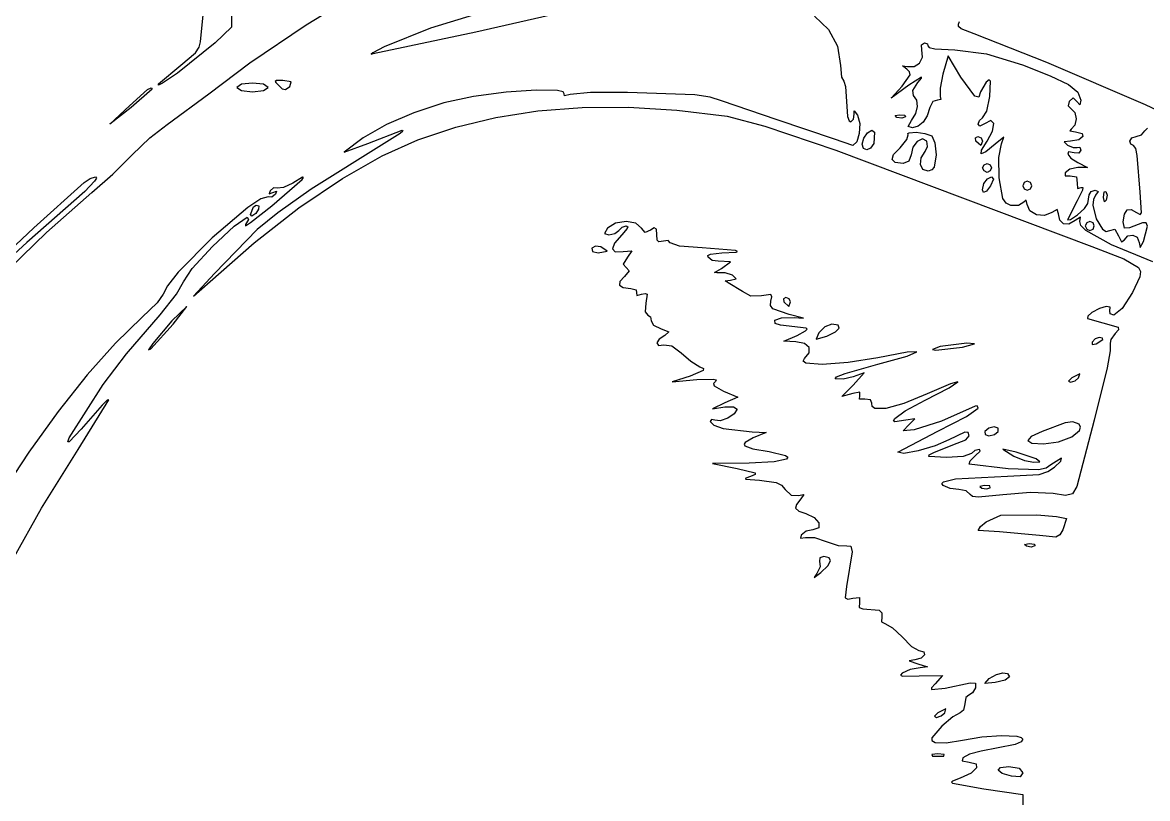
# Model space of a CAD drawing. Extents: x 0 to 282, y 0 to 282.
# Drawn here: x 130.2 to 219, y 99.8 to 161.1 of the extents above; entities that cross this region are included whole.
import ezdxf

# ---------------------------------------------------------------- set-up
doc = ezdxf.new("R2010")
doc.units = 0

msp = doc.modelspace()

# ---------------------------------------------------------------- linework, layer by layer
at = {"layer": 'Layer 1'}
for p, q in [((146.647664, 165.558463), (146.682942, 160.690123)), ((152.574813, 160.866573), (155.996763, 162.983243)), ((165.980338, 160.337361), (176.740038, 162.771531)), ((144.213492, 159.525963), (144.460437, 161.924853)), ((166.725566, 161.938098), (162.384745, 160.605809)), ((192.728602, 161.565477), (193.849775, 160.504939)), ((204.115652, 160.937088), (204.186207, 161.153165)), ((204.120061, 160.746368), (204.115652, 160.937088)), ((146.682942, 160.690123), (145.377662, 159.455403)), ((148.129813, 157.867963), (152.574813, 160.866573)), ((157.866448, 158.608751), (165.980338, 160.337361)), ((162.384745, 160.605809), (158.748393, 159.137918)), ((193.849775, 160.504939), (194.547615, 159.193045)), ((204.336137, 160.549032), (204.120061, 160.746368)), ((205.350372, 160.160976), (204.336137, 160.549032)), ((211.100652, 157.903196), (205.350372, 160.160976)), ((145.377662, 159.455403), (142.409917, 157.065332)), ((143.834255, 158.674883), (144.119785, 159.115306)), ((144.119785, 159.115306), (144.213492, 159.525963)), ((158.748393, 159.137918), (157.83117, 158.661668)), ((194.547615, 159.193045), (194.802278, 157.656252)), ((201.19721, 159.29224), (201.435335, 159.4554)), ((201.223668, 158.890955), (201.19721, 159.29224)), ((201.435335, 159.4554), (201.664641, 159.384845)), ((201.664641, 159.384845), (201.68228, 159.208455)), ((201.68228, 159.208455), (201.682266, 159.208454)), ((201.682266, 159.208454), (201.795265, 159.084431)), ((142.661272, 157.691513), (143.834255, 158.674883)), ((157.83117, 158.661668), (157.716517, 158.572371)), ((157.716517, 158.572371), (157.866448, 158.608751)), ((201.042868, 157.854668), (201.27052, 158.324856)), ((201.27052, 158.324856), (201.223668, 158.890955)), ((201.795265, 159.084431), (202.242301, 158.983559)), ((202.242301, 158.983559), (203.834216, 158.890954)), ((203.305053, 158.432334), (202.881719, 156.985944)), ((204.292831, 156.739004), (203.305053, 158.432334)), ((203.834216, 158.890954), (206.338938, 158.599912)), ((206.338938, 158.599912), (209.161166, 157.726784)), ((140.897382, 156.209843), (142.661272, 157.691513)), ((144.884253, 155.433793), (148.129813, 157.867963)), ((194.802278, 157.656252), (194.872833, 156.73462)), ((200.024222, 157.374008), (199.702312, 157.651821)), ((199.702312, 157.651821), (200.094778, 157.585675)), ((200.251874, 157.164542), (200.024222, 157.374008)), ((200.094778, 157.585675), (200.623393, 157.576304)), ((200.623393, 157.576304), (201.042868, 157.854668)), ((209.161166, 157.726784), (211.37154, 156.859721)), ((218.897042, 154.551806), (211.100652, 157.903196)), ((142.409917, 157.065332), (141.215432, 156.260556)), ((150.222098, 156.47034), (150.127288, 156.408053)), ((150.742445, 156.492389), (150.222098, 156.47034)), ((151.377445, 156.364507), (150.742445, 156.492389)), ((194.872833, 156.73462), (195.049223, 156.421532)), ((199.671444, 156.033448), (200.284396, 156.915392)), ((201.188388, 156.752237), (200.200609, 156.104007)), ((200.284396, 156.915392), (200.251874, 157.164542)), ((200.906165, 156.315674), (201.192797, 156.664593)), ((201.192797, 156.664593), (201.188388, 156.752237)), ((202.881719, 156.985944), (202.656823, 155.879103)), ((205.412898, 155.244105), (204.292831, 156.739004)), ((206.531313, 156.521825), (206.303662, 156.350946)), ((206.64321, 156.421504), (206.531313, 156.521825)), ((211.37154, 156.859721), (212.794778, 156.161331)), ((138.605096, 154.481225), (140.047077, 155.768864)), ((140.404266, 155.786505), (138.746206, 154.340115)), ((140.047077, 155.768864), (140.326544, 155.909977)), ((140.326544, 155.909977), (140.404266, 155.786505)), ((140.404266, 155.786505), (140.404266, 155.786505)), ((140.914813, 156.117791), (140.897382, 156.209843)), ((141.215432, 156.260556), (140.914813, 156.117791)), ((147.474006, 156.183764), (147.108, 155.928)), ((147.108, 155.928), (147.474007, 155.685465)), ((147.108, 155.928), (147.108, 155.928)), ((148.34272, 156.280778), (147.474006, 156.183764)), ((147.474007, 155.685465), (148.34272, 155.575222)), ((149.211433, 156.183764), (148.34272, 156.280778)), ((148.34272, 155.575222), (149.211434, 155.685465)), ((149.57744, 155.928), (149.211433, 156.183764)), ((149.211434, 155.685465), (149.57744, 155.928)), ((150.127288, 156.408053), (150.178, 156.316)), ((150.178, 156.316), (150.671889, 155.822111)), ((150.178, 156.316), (150.178, 156.316)), ((150.671889, 155.822111), (150.932063, 155.764785)), ((150.932063, 155.764785), (151.271612, 155.9985)), ((151.271612, 155.9985), (151.377445, 156.364507)), ((168.37645, 155.562738), (165.803928, 155.222086)), ((170.747227, 155.724795), (168.37645, 155.562738)), ((172.436702, 155.688415), (170.747227, 155.724795)), ((172.87609, 155.58961), (172.436702, 155.688415)), ((172.965318, 155.433753), (172.87609, 155.58961)), ((195.049223, 156.421532), (195.194743, 156.011428)), ((195.194743, 156.011428), (195.26089, 154.834032)), ((200.200609, 156.104007), (198.789499, 155.080947)), ((198.789499, 155.080947), (199.671444, 156.033448)), ((200.518109, 155.68508), (200.906165, 156.315674)), ((200.553387, 155.292614), (200.518109, 155.68508)), ((202.656823, 155.879103), (202.670052, 155.222054)), ((205.845051, 155.574834), (205.7315, 155.166383)), ((206.303662, 156.350946), (205.845051, 155.574834)), ((206.585884, 155.222056), (206.64321, 156.421504)), ((212.794778, 156.161331), (213.556557, 155.548929)), ((141.603413, 152.999623), (144.884253, 155.433793)), ((163.445275, 154.704494), (161.08993, 153.938854)), ((165.803928, 155.222086), (163.445275, 154.704494)), ((172.982956, 155.266184), (172.965318, 155.433753)), ((173.423929, 155.363198), (172.982956, 155.266184)), ((175.03789, 155.530767), (173.423929, 155.363198)), ((177.974769, 155.539587), (175.03789, 155.530767)), ((183.279667, 155.349969), (177.974769, 155.539587)), ((184.488483, 155.167516), (183.279667, 155.349969)), ((185.383109, 154.869309), (184.488483, 155.167516)), ((189.792829, 153.387639), (185.383109, 154.869309)), ((195.26089, 154.834032), (195.357903, 153.638998)), ((200.819073, 154.934323), (200.553387, 155.292614)), ((200.879707, 154.437125), (200.819073, 154.934323)), ((202.092377, 154.81195), (201.858662, 154.340109)), ((202.458385, 154.939832), (202.092377, 154.81195)), ((202.709739, 154.988339), (202.458385, 154.939832)), ((202.670052, 155.222054), (202.709739, 154.988339)), ((205.7315, 155.166383), (205.412898, 155.244105)), ((206.343349, 154.071121), (206.585884, 155.222056)), ((212.865333, 154.834001), (212.790367, 154.481223)), ((213.165194, 155.125043), (212.865333, 154.834001)), ((213.465056, 154.834001), (213.165194, 155.125043)), ((213.71641, 154.569418), (213.465056, 154.834001)), ((213.556557, 155.548929), (213.782556, 154.939834)), ((213.782556, 154.939834), (213.71641, 154.569418)), ((137.052876, 153.034835), (138.605096, 154.481225)), ((138.746206, 154.340115), (137.052876, 153.034835)), ((161.08993, 153.938854), (158.913179, 152.99462)), ((167.55378, 153.56995), (170.883952, 154.084372)), ((170.883952, 154.084372), (174.379485, 154.350747)), ((174.379485, 154.350747), (178.038722, 154.369901)), ((178.038722, 154.369901), (181.860009, 154.14266)), ((181.860009, 154.14266), (185.84169, 153.669852)), ((195.829744, 153.418509), (195.860613, 153.810975)), ((195.860613, 153.810975), (195.869432, 154.093198)), ((195.869432, 154.093198), (196.142835, 153.74042)), ((200.412276, 153.317054), (200.741903, 153.873782)), ((200.741903, 153.873782), (200.879707, 154.437125)), ((201.858662, 154.340109), (201.643688, 153.690226)), ((206.021439, 153.528726), (206.343349, 154.071121)), ((212.790367, 154.481223), (213.006444, 154.234278)), ((213.006444, 154.234278), (213.318983, 153.941584)), ((213.318983, 153.941584), (213.416548, 153.453759)), ((223.306772, 152.470416), (218.897042, 154.551806)), ((140.209935, 151.945699), (141.603413, 152.999623)), ((158.913179, 152.99462), (157.090308, 151.941246)), ((164.390626, 152.806654), (167.55378, 153.56995)), ((185.84169, 153.669852), (188.82707, 152.878858)), ((194.308389, 151.835419), (189.792829, 153.387639)), ((195.357903, 153.638998), (195.469249, 153.301103)), ((195.469249, 153.301103), (195.613668, 153.211252)), ((195.613668, 153.211252), (195.829744, 153.418509)), ((196.142835, 153.74042), (196.315365, 153.097703)), ((196.315365, 153.097703), (196.279536, 152.30285)), ((199.102467, 153.70952), (199.459655, 153.775667)), ((199.247988, 153.564), (199.102467, 153.70952)), ((199.636043, 153.502264), (199.247988, 153.564)), ((199.459655, 153.775667), (199.887398, 153.740389)), ((199.918266, 153.599277), (199.636043, 153.502264)), ((199.887398, 153.740389), (199.918266, 153.599278)), ((199.918266, 153.599278), (199.918266, 153.599277)), ((200.130054, 152.849623), (200.412276, 153.317054)), ((201.329495, 153.189171), (200.935929, 152.86671)), ((201.643688, 153.690226), (201.329495, 153.189171)), ((205.668661, 153.034837), (205.778904, 153.334699)), ((205.796543, 152.867267), (205.668661, 153.034837)), ((205.778904, 153.334699), (206.021439, 153.528726)), ((206.16255, 153.070115), (205.796543, 152.867267)), ((206.681795, 153.326433), (206.16255, 153.070115)), ((206.903384, 153.083349), (206.681795, 153.326433)), ((206.807472, 152.489689), (206.903384, 153.083349)), ((213.309061, 152.959319), (213.006444, 152.646778)), ((213.416548, 153.453759), (213.309061, 152.959319)), ((157.443078, 151.517912), (160.15947, 152.549785)), ((160.002925, 152.291817), (158.748358, 151.517912)), ((160.214316, 152.485293), (160.002925, 152.291817)), ((160.15947, 152.549785), (160.214316, 152.485293)), ((161.396143, 151.793657), (164.390626, 152.806654)), ((188.82707, 152.878858), (194.431831, 150.966692)), ((196.279536, 152.30285), (196.078342, 151.627059)), ((196.630839, 151.933504), (196.937315, 152.346916)), ((196.937315, 152.346916), (197.270249, 152.548661)), ((197.270249, 152.548661), (197.484121, 152.399833)), ((197.484121, 152.399833), (197.413565, 151.517888)), ((200.024121, 151.808922), (200.129955, 152.188161)), ((200.100327, 152.289309), (200.223661, 152.355731)), ((200.129955, 152.188161), (200.100327, 152.289309)), ((200.482832, 152.752609), (200.130054, 152.849623)), ((200.223661, 152.355731), (200.773773, 152.391009)), ((200.935929, 152.86671), (200.482832, 152.752609)), ((200.773773, 152.391009), (201.469406, 152.307224)), ((201.469406, 152.307224), (201.999675, 152.117606)), ((201.999675, 152.117606), (201.999676, 152.11761)), ((201.999676, 152.11761), (202.24221, 151.570804)), ((205.456901, 151.950041), (205.63329, 152.047054)), ((205.63329, 152.047054), (205.906693, 151.950041)), ((206.374217, 151.694285), (206.807472, 152.489689)), ((207.692724, 152.007375), (207.009217, 151.44734)), ((207.503106, 151.482618), (207.692724, 152.007375)), ((213.006444, 152.646778), (212.918249, 152.501258)), ((212.918249, 152.501258), (213.359222, 152.435111)), ((213.359222, 152.435111), (213.87902, 152.304473)), ((213.945716, 152.051465), (213.622152, 151.805072)), ((213.87902, 152.304473), (213.945716, 152.051465)), ((217.804221, 151.95004), (218.156999, 152.047054)), ((218.156999, 152.047054), (218.571513, 152.183756)), ((218.571513, 152.183756), (218.827277, 152.505665)), ((218.827277, 152.505665), (219.056582, 152.717332)), ((138.816463, 150.600733), (140.209935, 151.945699)), ((158.748358, 151.517912), (152.980434, 147.888707)), ((157.090308, 151.941246), (155.573358, 150.812356)), ((155.573358, 150.812356), (157.443078, 151.517912)), ((158.57199, 150.530132), (161.396143, 151.793657)), ((195.754779, 151.34153), (194.308389, 151.835419)), ((196.078342, 151.627059), (195.754779, 151.34153)), ((196.496343, 151.447332), (196.630839, 151.933504)), ((196.604932, 151.101168), (196.496343, 151.447332)), ((197.16607, 151.149676), (196.86235, 151.006359)), ((197.413566, 151.517887), (197.16607, 151.149676)), ((197.413565, 151.517888), (197.413566, 151.517887)), ((198.992797, 150.629873), (199.494955, 151.165101)), ((199.494955, 151.165101), (200.024121, 151.808922)), ((200.520215, 151.208098), (200.3769, 150.600659)), ((200.861968, 151.676631), (200.520215, 151.208098)), ((201.269866, 151.88058), (200.861968, 151.676631)), ((201.61162, 151.694269), (201.269866, 151.88058)), ((201.470509, 150.88288), (201.673356, 151.275346)), ((201.673356, 151.275346), (201.61162, 151.694269)), ((202.24221, 151.570804), (202.352454, 150.60066)), ((205.492179, 151.694276), (205.456901, 151.950041)), ((205.880235, 151.341498), (205.492179, 151.694276)), ((206.021346, 151.694276), (205.880235, 151.341498)), ((205.906693, 151.950041), (206.021346, 151.694276)), ((205.93269, 150.976051), (206.374217, 151.694285)), ((206.021346, 151.694276), (206.021346, 151.694276)), ((207.009217, 151.44734), (206.279956, 150.836042)), ((207.295849, 150.406648), (207.503106, 151.482618)), ((212.971166, 151.694277), (212.464047, 151.628132)), ((212.464047, 151.628132), (212.724221, 151.376777)), ((212.724221, 151.376777), (213.165193, 151.182749)), ((213.622152, 151.805072), (212.971166, 151.694277)), ((213.165193, 151.182749), (213.500333, 151.200388)), ((213.500333, 151.200388), (213.69436, 151.213617)), ((213.69436, 151.213617), (213.782555, 150.988721)), ((217.66311, 151.694276), (217.804221, 151.95004)), ((217.738075, 151.451741), (217.66311, 151.694276)), ((217.945332, 151.341498), (217.738075, 151.451741)), ((218.12613, 151.112192), (217.945332, 151.341498)), ((137.308338, 149.092604), (138.816463, 150.600733)), ((155.432791, 148.753013), (158.57199, 150.530132)), ((194.431831, 150.966692), (214.66369, 143.368752)), ((196.86235, 151.006359), (196.604932, 151.101168)), ((198.864364, 150.243472), (198.992797, 150.629873)), ((199.112963, 150.009205), (198.864364, 150.243472)), ((200.3769, 150.600659), (200.20492, 150.10677)), ((201.104502, 149.855417), (201.156867, 150.377418)), ((201.156867, 150.377418), (201.470509, 150.88288)), ((202.352454, 150.60066), (202.193704, 149.634932)), ((205.911192, 150.684457), (205.93269, 150.976051)), ((206.279956, 150.836042), (205.911192, 150.684457)), ((207.326717, 148.801508), (207.295849, 150.406648)), ((212.816274, 150.849264), (212.746269, 150.666811)), ((212.746269, 150.666811), (213.000379, 150.345452)), ((213.253388, 150.777054), (212.816274, 150.849264)), ((213.000379, 150.345452), (213.53561, 150.000942)), ((213.623804, 150.737367), (213.253388, 150.777054)), ((213.782555, 150.988721), (213.623804, 150.737367)), ((218.227554, 150.565386), (218.12613, 151.112192)), ((218.474499, 147.672606), (218.227554, 150.565386)), ((199.7419, 149.930381), (199.112963, 150.009205)), ((200.20492, 150.10677), (199.7419, 149.930381)), ((201.296876, 149.459094), (201.104502, 149.855417)), ((201.717454, 149.33066), (201.296876, 149.459094)), ((202.005188, 149.414997), (201.717454, 149.33066)), ((202.193704, 149.634932), (202.005188, 149.414997)), ((206.02229, 149.577611), (206.132533, 149.833375)), ((206.132533, 149.335076), (206.02229, 149.577611)), ((206.132533, 149.833375), (206.375068, 149.930389)), ((206.375068, 149.224833), (206.132533, 149.335076)), ((206.375068, 149.930389), (206.630832, 149.833375)), ((206.630832, 149.335076), (206.375068, 149.224833)), ((206.630832, 149.833375), (206.727846, 149.577611)), ((206.727846, 149.577611), (206.630832, 149.335076)), ((206.727846, 149.577611), (206.727846, 149.577611)), ((212.922658, 149.467365), (212.547832, 149.189552)), ((213.53561, 149.612886), (212.922658, 149.467365)), ((213.53561, 150.000942), (214.311722, 149.612886)), ((214.311722, 149.612886), (213.53561, 149.612886)), ((135.04307, 148.413492), (135.497271, 148.735402)), ((135.858869, 148.528144), (135.078348, 147.707933)), ((135.497271, 148.735402), (135.925015, 148.872103)), ((135.641463, 147.637393), (137.308338, 149.092604)), ((135.996122, 148.779499), (135.858869, 148.528144)), ((135.925015, 148.872103), (135.996122, 148.779499)), ((149.858386, 146.579059), (152.248458, 148.669269)), ((152.289249, 148.841248), (151.516446, 148.378229)), ((152.00587, 146.42027), (155.432791, 148.753013)), ((152.248458, 148.669269), (152.368486, 148.832153)), ((152.368486, 148.832153), (152.289249, 148.841248)), ((206.127879, 148.342887), (206.401282, 148.713304)), ((206.401282, 148.713304), (206.727602, 148.872054)), ((206.877532, 148.691255), (206.657046, 148.166498)), ((206.727602, 148.872054), (206.877532, 148.691255)), ((207.626578, 147.165503), (207.326717, 148.801508)), ((209.549778, 148.519778), (209.307243, 148.422764)), ((209.805542, 148.422764), (209.549778, 148.519778)), ((212.547832, 149.189552), (212.543422, 148.960247)), ((212.543422, 148.960247), (212.935888, 148.942607)), ((212.935888, 148.942607), (213.429777, 148.872052)), ((213.429777, 148.872052), (213.500333, 148.378162)), ((135.078346, 147.707887), (130.492236, 143.686217)), ((131.05668, 144.850432), (135.04307, 148.413492)), ((132.061869, 144.479464), (135.641463, 147.637393)), ((135.078348, 147.707933), (135.078346, 147.707887)), ((149.717281, 147.778506), (149.637906, 147.535971)), ((149.637906, 147.535971), (149.928948, 147.637395)), ((149.986274, 148.003402), (149.717281, 147.778506)), ((149.928948, 147.637395), (150.219989, 147.738818)), ((150.281726, 147.990173), (149.986274, 148.003402)), ((150.219989, 147.738818), (150.140615, 147.496284)), ((150.780023, 148.025451), (150.281726, 147.990173)), ((152.980434, 147.888707), (150.344513, 146.036071)), ((151.516446, 148.378229), (150.780023, 148.025451)), ((206.007162, 147.848998), (206.127879, 148.342887)), ((206.088191, 147.646151), (206.007162, 147.848998)), ((206.321355, 147.747574), (206.088191, 147.646151)), ((206.657046, 148.166498), (206.321355, 147.747574)), ((206.657046, 148.166498), (206.657046, 148.166498)), ((209.307243, 148.422764), (209.197, 148.167)), ((209.197, 148.167), (209.307243, 147.924465)), ((209.197, 148.167), (209.197, 148.167)), ((209.307243, 147.924465), (209.549778, 147.814222)), ((209.549778, 147.814222), (209.805542, 147.924465)), ((209.902556, 148.167), (209.805542, 148.422764)), ((209.805542, 147.924465), (209.902556, 148.167)), ((213.500333, 148.378162), (213.526791, 147.963648)), ((213.910437, 147.826947), (213.500333, 146.967054)), ((213.526791, 147.963648), (213.817833, 148.025384)), ((213.817833, 148.025384), (213.931934, 148.023731)), ((213.931934, 148.023731), (213.910437, 147.826947)), ((214.452834, 147.46094), (214.589535, 147.716705)), ((214.589535, 147.716705), (214.911445, 147.813718)), ((214.911445, 147.813718), (215.153979, 147.725524)), ((215.153979, 147.725524), (214.946722, 147.425662)), ((215.582279, 147.249275), (215.617556, 147.677019)), ((215.617556, 147.677019), (215.758668, 147.707886)), ((215.758668, 147.707886), (215.855681, 147.425664)), ((218.584742, 146.041007), (218.474499, 147.672606)), ((148.997118, 147.133584), (147.953391, 146.440155)), ((149.57617, 147.284617), (148.997118, 147.133584)), ((149.871621, 147.271388), (149.57617, 147.284617)), ((150.140615, 147.496284), (149.871621, 147.271388)), ((207.87242, 146.802252), (207.626578, 147.165503)), ((208.24394, 146.614288), (207.87242, 146.802252)), ((209.267, 146.861233), (208.861305, 146.605468)), ((209.474257, 147.037622), (209.267, 146.861233)), ((209.549222, 146.684844), (209.474257, 147.037622)), ((209.763094, 146.183789), (209.549222, 146.684844)), ((213.500333, 146.967054), (212.724221, 145.485384)), ((214.078557, 146.363471), (214.347001, 146.755384)), ((214.347001, 146.755384), (214.452834, 147.46094)), ((214.773847, 147.090317), (214.741119, 146.628054)), ((214.946722, 147.425662), (214.773847, 147.090317)), ((215.648425, 146.892087), (215.582279, 147.249275)), ((215.793946, 147.037608), (215.648425, 146.892087)), ((215.855681, 147.425664), (215.793945, 147.037608)), ((215.793945, 147.037608), (215.793946, 147.037608)), ((147.953391, 146.440155), (145.139988, 144.04788)), ((148.166312, 145.908719), (148.413257, 146.508442)), ((148.285374, 145.772017), (148.166312, 145.908719)), ((148.18269, 145.269368), (149.858386, 146.579059)), ((148.589646, 145.979274), (148.285374, 145.772017)), ((148.413257, 146.508442), (148.624923, 146.636324)), ((148.466508, 143.664193), (152.00587, 146.42027)), ((148.818952, 146.318823), (148.589646, 145.979274)), ((148.589646, 145.979274), (148.589646, 145.979274)), ((148.624923, 146.636324), (148.836591, 146.578997)), ((150.344513, 146.036071), (148.694158, 144.709292)), ((148.836591, 146.578997), (148.818952, 146.318823)), ((208.861305, 146.605468), (208.24394, 146.614288)), ((210.281237, 145.877864), (209.763094, 146.183789)), ((210.918442, 145.816679), (210.281237, 145.877864)), ((211.489502, 146.049844), (210.918442, 145.816679)), ((211.912836, 146.287969), (211.489502, 146.049844)), ((212.018669, 145.944011), (211.912836, 146.287969)), ((212.128361, 145.439648), (212.018669, 145.944011)), ((212.972819, 145.500267), (213.522381, 145.869031)), ((213.522381, 145.869031), (214.078557, 146.363471)), ((214.741119, 146.628054), (214.99523, 145.569168)), ((217.133947, 145.308992), (217.23978, 145.930765)), ((217.23978, 145.930765), (217.451447, 146.261494)), ((217.451447, 146.261494), (217.768946, 146.30118)), ((217.768946, 146.30118), (218.192277, 146.049826)), ((218.192277, 146.049826), (218.459616, 145.886666)), ((218.459616, 145.886666), (218.584742, 146.041007)), ((145.170843, 143.364368), (146.876856, 144.982185)), ((146.876856, 144.982185), (147.918107, 145.697112)), ((148.006301, 145.516313), (147.776996, 145.097389)), ((147.776996, 145.097389), (147.784713, 145.01636)), ((147.784713, 145.01636), (148.18269, 145.269368)), ((147.918107, 145.697112), (148.006301, 145.516313)), ((177.009604, 145.21203), (176.387284, 144.815155)), ((177.846899, 145.344322), (177.009604, 145.21203)), ((177.269229, 144.638766), (177.529402, 144.89453)), ((177.529402, 144.89453), (177.868952, 144.991544)), ((178.624665, 145.21203), (177.846899, 145.344322)), ((177.868952, 144.991544), (177.977541, 144.935871)), ((177.977541, 144.935871), (177.943917, 144.784287)), ((179.068394, 144.815155), (178.624665, 145.21203)), ((212.419955, 145.163489), (212.128361, 145.439648)), ((212.837225, 145.145299), (212.419955, 145.163489)), ((212.724221, 145.485384), (212.972819, 145.500267)), ((213.323949, 145.414844), (212.837225, 145.145299)), ((213.756102, 145.697066), (213.323949, 145.414844)), ((213.712005, 145.344288), (213.756102, 145.697066)), ((213.77098, 145.027888), (213.712005, 145.344288)), ((214.18384, 144.638728), (213.77098, 145.027888)), ((214.246243, 145.247764), (214.136, 144.992)), ((214.136, 144.992), (214.246243, 144.749465)), ((214.136, 144.992), (214.136, 144.992)), ((214.488778, 145.344778), (214.246243, 145.247764)), ((214.744542, 145.247764), (214.488778, 145.344778)), ((214.841556, 144.992), (214.744542, 145.247764)), ((214.744542, 144.749465), (214.841556, 144.992)), ((214.99523, 145.569168), (215.507309, 144.741792)), ((217.222141, 144.828332), (217.133947, 145.308992)), ((218.650896, 145.238437), (217.627836, 144.850381)), ((218.934772, 145.245048), (218.650896, 145.238437)), ((218.721451, 143.756767), (219.043361, 144.973848)), ((219.043361, 144.973848), (218.934772, 145.245048)), ((125.358752, 139.481584), (131.05668, 144.850432)), ((127.748054, 140.312825), (132.061869, 144.479464)), ((145.139988, 144.04788), (142.472105, 141.351333)), ((148.694158, 144.709292), (145.342768, 141.252072)), ((176.387284, 144.815155), (176.135929, 144.391821)), ((176.135929, 144.391821), (176.493117, 144.285988)), ((176.493117, 144.285988), (176.960547, 144.396231)), ((177.516174, 144.285988), (176.947318, 143.635553)), ((176.960547, 144.396231), (177.269229, 144.638766)), ((177.943917, 144.784287), (177.516174, 144.285988)), ((179.355026, 144.466787), (179.068394, 144.815155)), ((179.77395, 144.674044), (179.355026, 144.466787)), ((180.069952, 144.835001), (179.77395, 144.674044)), ((180.263429, 144.744602), (180.069952, 144.835001)), ((180.303117, 143.862655), (180.263429, 144.744602)), ((216.216725, 143.509838), (214.18384, 144.638728)), ((214.246243, 144.749465), (214.488778, 144.639222)), ((214.488778, 144.639222), (214.744542, 144.749465)), ((215.507309, 144.741792), (215.797042, 144.568916)), ((215.797042, 144.568916), (216.075612, 144.638712)), ((216.075612, 144.638712), (216.463668, 144.744546)), ((216.463668, 144.744546), (216.74589, 144.215378)), ((216.74589, 144.215378), (216.988425, 143.747948)), ((217.204501, 143.8626), (217.491134, 144.202149)), ((217.627836, 144.850381), (217.222141, 144.828332)), ((217.491134, 144.202149), (217.883601, 144.277114)), ((217.883601, 144.277114), (218.23638, 144.100725)), ((218.23638, 144.100725), (218.403951, 143.686211)), ((130.492236, 143.686217), (123.979067, 137.675765)), ((143.577279, 141.634102), (145.170843, 143.364368)), ((144.98999, 140.617072), (148.466508, 143.664193)), ((175.440632, 143.399979), (175.154, 143.228)), ((175.154, 143.228), (175.202507, 142.972236)), ((175.154, 143.228), (175.154, 143.228)), ((175.859556, 143.333833), (175.440632, 143.399979)), ((176.362265, 143.011924), (175.859556, 143.333833)), ((176.947318, 143.635553), (176.775338, 143.183555)), ((176.775338, 143.183555), (177.000235, 142.956453)), ((180.444228, 143.734773), (180.303117, 143.862655)), ((180.797006, 143.792099), (180.444228, 143.734773)), ((181.167422, 143.853836), (180.797006, 143.792099)), ((181.326173, 143.650988), (181.167422, 143.853836)), ((182.067006, 143.404044), (181.326173, 143.650988)), ((183.866173, 143.262932), (182.067006, 143.404044)), ((186.507596, 143.055675), (183.866173, 143.262932)), ((214.66369, 143.368752), (217.189358, 142.389244)), ((219.462285, 142.169278), (216.216725, 143.509838)), ((216.988425, 143.747948), (217.204501, 143.8626)), ((218.403951, 143.686211), (218.470097, 143.298156)), ((218.470097, 143.298156), (218.721451, 143.756767)), ((175.202507, 142.972236), (175.647889, 142.875222)), ((175.647889, 142.875222), (176.362265, 143.011924)), ((177.000235, 142.956453), (177.622007, 142.980708)), ((177.974785, 142.522097), (177.617597, 141.984111)), ((177.622007, 142.980708), (178.314333, 143.015986)), ((178.314333, 143.015986), (177.974785, 142.522097)), ((184.322027, 142.666517), (184.5144, 142.777863)), ((184.324783, 142.522098), (184.322027, 142.666517)), ((184.664331, 142.270744), (184.324783, 142.522098)), ((184.5144, 142.777863), (185.418393, 142.874876)), ((185.136172, 142.204598), (184.664331, 142.270744)), ((185.418393, 142.874876), (186.550039, 142.930549)), ((186.660489, 142.988358), (186.507596, 143.055675)), ((186.550039, 142.930549), (186.660489, 142.988358)), ((217.189358, 142.389244), (218.332578, 141.723926)), ((142.472105, 141.351333), (141.61028, 140.277565)), ((142.873377, 140.581832), (143.577279, 141.634102)), ((177.617597, 141.984111), (177.868952, 141.710708)), ((178.102667, 141.450534), (177.727841, 141.005152)), ((177.868952, 141.710708), (178.102667, 141.450534)), ((184.84954, 141.318244), (185.383117, 141.640153)), ((186.093084, 142.147272), (185.136172, 142.204598)), ((185.383117, 141.640153), (186.093084, 142.147272)), ((218.332578, 141.723926), (218.495325, 141.384033)), ((218.495325, 141.384033), (218.443924, 140.972619)), ((142.326568, 139.607279), (142.873377, 140.581832)), ((145.342768, 141.252072), (143.658255, 139.439676)), ((143.658255, 139.439676), (144.98999, 140.617072)), ((177.368448, 140.618198), (177.339785, 140.317235)), ((177.727841, 141.005152), (177.368448, 140.618198)), ((185.030339, 141.287375), (184.84954, 141.318244)), ((185.687385, 141.291785), (185.030339, 141.287375)), ((185.669746, 140.670014), (186.08867, 140.72293)), ((185.912281, 140.511263), (185.669746, 140.670014)), ((186.265059, 141.110986), (185.687385, 141.291785)), ((187.041171, 139.805707), (185.912281, 140.511263)), ((186.08867, 140.72293), (186.56051, 140.824354)), ((186.56051, 140.824354), (186.265059, 141.110986)), ((218.443924, 140.972619), (217.87397, 139.735142)), ((141.28589, 139.594057), (140.800819, 138.932598)), ((141.038927, 137.971272), (142.326568, 139.607279)), ((141.61028, 140.277565), (141.28589, 139.594057)), ((177.339785, 140.317235), (177.628622, 140.122104)), ((177.628622, 140.122104), (178.22173, 140.052651)), ((178.22173, 140.052651), (178.636244, 139.955637)), ((178.636244, 139.955637), (178.680341, 139.699873)), ((178.680341, 139.699873), (178.68916, 139.514664)), ((178.68916, 139.514664), (179.068397, 139.59404)), ((179.068397, 139.59404), (179.361643, 139.667352)), ((179.361643, 139.667352), (179.509369, 139.59845)), ((179.509369, 139.59845), (179.421175, 138.888484)), ((187.720272, 139.461749), (187.041171, 139.805707)), ((189.298955, 139.567582), (188.558121, 139.488207)), ((189.371715, 139.39891), (189.298955, 139.567582)), ((217.87397, 139.735142), (217.053759, 138.465141)), ((140.800819, 138.932598), (139.62783, 137.794887)), ((179.421175, 138.888484), (179.359439, 138.200567)), ((188.558121, 139.488207), (187.720272, 139.461749)), ((189.257062, 138.710995), (189.298955, 139.064873)), ((189.440067, 138.456335), (189.257062, 138.710995)), ((189.298955, 139.064873), (189.371715, 139.39891)), ((190.465111, 139.347778), (190.288722, 139.250764)), ((190.288722, 139.250764), (190.324, 138.995)), ((190.324, 138.995), (190.712056, 138.642222)), ((190.324, 138.995), (190.324, 138.995)), ((190.738514, 139.250764), (190.465111, 139.347778)), ((190.712056, 138.642222), (190.853167, 138.995)), ((190.853167, 138.995), (190.738514, 139.250764)), ((139.62783, 137.794887), (137.508474, 135.738301)), ((138.371041, 134.888871), (141.038927, 137.971272)), ((143.15744, 138.64189), (141.95799, 137.513)), ((142.059419, 137.230779), (143.15744, 138.64189)), ((179.359439, 138.200567), (179.562286, 137.935983)), ((179.562286, 137.935983), (179.782772, 137.81692)), ((179.782772, 137.81692), (179.844508, 137.512649)), ((190.745345, 138.006543), (189.440067, 138.456335)), ((191.878645, 137.724321), (190.745345, 138.006543)), ((214.329653, 137.867071), (214.319731, 137.675799)), ((214.66369, 138.147639), (214.329653, 137.867071)), ((215.256245, 138.482227), (214.66369, 138.147639)), ((215.779348, 138.628299), (215.256245, 138.482227)), ((216.097399, 138.569319), (215.779348, 138.628299)), ((216.0748, 138.28875), (216.097399, 138.569319)), ((216.088029, 138.046216), (216.0748, 138.28875)), ((216.3923, 137.935972), (216.088029, 138.046216)), ((217.053759, 138.465141), (216.3923, 137.935972)), ((140.29994, 135.2905), (142.059419, 137.230779)), ((141.958, 137.513), (140.454285, 135.713831)), ((141.95799, 137.513), (141.958, 137.513)), ((179.844508, 137.512649), (180.020897, 137.168691)), ((180.020897, 137.168691), (180.62062, 136.877649)), ((189.616451, 137.547931), (190.136799, 137.746369)), ((189.642909, 137.300987), (189.616451, 137.547931)), ((190.039785, 137.159875), (189.642909, 137.300987)), ((192.085895, 136.91293), (190.039785, 137.159875)), ((190.136799, 137.746369), (191.133401, 137.759598)), ((191.133401, 137.759598), (191.878645, 137.724321)), ((192.149285, 136.84954), (192.085895, 136.91293)), ((193.54684, 137.027432), (193.074996, 136.560001)), ((194.098056, 137.230279), (193.54684, 137.027432)), ((194.61289, 137.145943), (194.098056, 137.230279)), ((194.38579, 136.620083), (194.697777, 136.926008)), ((194.697777, 136.926008), (194.61289, 137.145943)), ((214.319731, 137.675799), (215.510357, 137.33625)), ((215.510357, 137.33625), (216.745081, 136.992292)), ((216.745081, 136.992292), (216.770437, 136.790547)), ((180.455254, 136.059093), (180.28548, 135.753168)), ((180.902842, 136.348482), (180.455254, 136.059093)), ((180.62062, 136.877649), (181.237981, 136.626295)), ((181.237981, 136.626295), (180.902842, 136.348482)), ((190.322009, 135.889874), (191.380339, 136.348485)), ((191.380339, 136.348485), (192.037388, 136.723312)), ((192.037388, 136.723312), (192.149285, 136.84954)), ((193.075, 136.56), (192.876562, 136.048472)), ((192.876562, 136.048472), (193.71, 136.277778)), ((193.074996, 136.560001), (193.075, 136.56)), ((193.71, 136.277778), (194.38579, 136.620083)), ((214.907535, 136.075764), (214.665, 135.82)), ((215.229445, 136.172778), (214.907535, 136.075764)), ((214.9825, 135.678889), (215.529306, 136.018438)), ((215.488516, 136.130334), (215.229445, 136.172778)), ((215.529306, 136.018438), (215.488516, 136.130334)), ((216.145357, 136.026562), (216.110079, 135.748749)), ((216.498135, 136.489583), (216.145357, 136.026562)), ((216.770437, 136.790547), (216.498135, 136.489583)), ((137.508474, 135.738301), (135.280392, 133.23523)), ((140.454285, 135.713831), (140.107569, 135.201202)), ((140.107569, 135.201202), (140.29994, 135.2905)), ((180.28548, 135.753168), (180.406748, 135.559691)), ((180.406748, 135.559691), (180.832286, 135.607648)), ((180.832286, 135.607648), (181.454057, 135.515044)), ((181.454057, 135.515044), (182.208116, 134.972648)), ((191.27451, 135.854597), (190.322009, 135.889874)), ((191.949749, 135.714586), (191.27451, 135.854597)), ((192.310795, 135.395983), (191.949749, 135.714586)), ((192.321268, 134.971546), (192.310795, 135.395983)), ((202.671, 135.467), (202.06852, 135.248167)), ((202.06852, 135.248167), (202.322631, 135.171548)), ((202.322631, 135.171548), (204.43489, 135.431722)), ((204.787668, 135.749222), (202.670998, 135.467)), ((202.670998, 135.467), (202.671, 135.467)), ((204.43489, 135.431722), (205.391801, 135.683077)), ((205.391801, 135.683077), (204.787668, 135.749222)), ((214.665, 135.82), (214.678229, 135.630382)), ((214.665, 135.82), (214.665, 135.82)), ((214.678229, 135.630382), (214.9825, 135.678889)), ((216.110079, 135.142413), (215.871953, 133.782013)), ((216.110079, 135.748749), (216.110079, 135.142413)), ((136.523367, 132.467932), (138.371041, 134.888871)), ((182.208116, 134.972648), (182.962179, 134.30678)), ((182.962179, 134.30678), (183.689786, 133.879038)), ((191.831651, 134.307262), (191.944788, 134.514037)), ((192.064953, 134.162912), (191.831651, 134.307262)), ((191.944788, 134.514037), (192.321268, 134.971546)), ((197.730348, 134.584592), (195.387683, 134.201497)), ((200.052066, 135.023359), (197.730348, 134.584592)), ((197.730348, 134.090703), (200.052066, 134.7235)), ((200.052066, 134.7235), (200.825973, 135.052023)), ((200.825973, 135.052023), (200.052066, 135.023359)), ((183.936731, 133.574767), (182.913674, 133.138204)), ((183.689786, 133.879038), (183.955472, 133.728556)), ((183.955472, 133.728556), (183.936731, 133.574767)), ((193.355901, 134.059835), (192.064953, 134.162912)), ((195.387683, 134.201497), (193.355901, 134.059835)), ((194.485893, 133.078669), (195.155068, 133.349867)), ((195.155068, 133.349867), (197.730348, 134.090703)), ((195.790068, 132.432643), (196.672013, 133.385144)), ((196.672013, 133.385144), (195.790068, 133.067644)), ((215.871953, 133.782013), (214.840079, 129.645689)), ((135.280392, 133.23523), (132.986992, 130.348514)), ((133.859894, 128.256644), (136.523367, 132.467932)), ((182.913674, 133.138204), (181.502564, 132.679593)), ((181.502564, 132.679593), (183.442844, 132.855982)), ((183.442844, 132.855982), (184.739305, 132.904489)), ((184.739305, 132.904489), (184.980737, 132.841099)), ((184.924514, 132.714871), (184.760803, 132.539033)), ((184.760803, 132.539033), (184.805451, 132.366502)), ((184.980737, 132.841099), (184.924514, 132.714871)), ((194.378958, 132.926533), (194.485893, 133.078669)), ((195.005137, 132.891255), (194.378958, 132.926533)), ((195.790068, 133.067644), (195.005137, 132.891255)), ((203.488898, 132.532965), (201.646186, 131.727088)), ((203.377553, 132.213261), (204.058304, 132.670769)), ((204.058304, 132.670769), (203.488898, 132.532965)), ((213.078, 132.997), (212.813417, 132.741236)), ((212.813417, 132.741236), (212.972167, 132.644222)), ((212.972167, 132.644222), (213.329355, 132.754465)), ((213.699771, 133.314501), (213.078, 132.997)), ((213.078, 132.997), (213.078, 132.997)), ((213.329355, 132.754465), (213.607167, 132.997)), ((213.607167, 132.997), (213.699771, 133.314501)), ((184.805451, 132.366502), (185.559514, 131.938759)), ((185.559514, 131.938759), (186.688404, 131.480148)), ((194.908123, 131.51542), (195.790068, 132.432643)), ((195.75479, 131.762365), (194.908123, 131.51542)), ((196.328054, 131.859379), (195.75479, 131.762365)), ((196.301596, 131.325803), (196.319235, 131.585976)), ((196.319235, 131.585976), (196.328054, 131.859379)), ((201.646186, 131.727088), (199.796857, 130.976334)), ((201.469797, 131.233199), (203.377553, 132.213261)), ((134.547812, 127.352652), (136.97316, 131.255257)), ((136.452813, 130.840191), (134.794757, 128.940152)), ((136.856027, 131.237687), (136.452813, 130.840191)), ((136.97316, 131.255257), (136.856027, 131.237687)), ((185.665344, 131.021537), (184.677566, 130.562926)), ((184.677566, 130.562926), (185.665344, 130.704037)), ((186.688404, 131.480148), (185.665344, 131.021537)), ((185.665344, 130.704037), (186.340032, 130.708447)), ((186.340032, 130.708447), (186.617845, 130.527648)), ((196.707291, 131.303754), (196.301596, 131.325803)), ((197.161492, 131.264067), (196.707291, 131.303754)), ((197.271736, 130.986254), (197.161492, 131.264067)), ((197.307772, 130.734488), (197.271736, 130.986254)), ((197.51372, 130.586074), (197.307772, 130.734488)), ((199.796857, 130.976334), (198.387398, 130.589381)), ((199.913159, 130.384879), (201.469797, 131.233199)), ((205.420906, 130.774585), (202.770661, 129.588371)), ((205.597295, 130.778995), (205.420906, 130.774585)), ((205.667851, 130.598196), (205.597295, 130.778995)), ((132.986992, 130.348514), (130.671682, 127.140989)), ((185.881423, 129.822092), (185.293276, 129.614835)), ((186.396808, 130.161641), (185.881423, 129.822092)), ((186.617845, 130.527648), (186.396808, 130.161641)), ((198.387398, 130.589381), (197.51372, 130.586074)), ((198.987943, 129.611593), (199.097359, 129.79122)), ((199.097359, 129.79122), (199.913159, 130.384879)), ((202.492851, 128.799026), (204.741809, 129.936736)), ((204.741809, 129.936736), (205.667851, 130.598196)), ((134.794757, 128.940152), (133.854383, 127.938593)), ((184.598191, 129.69862), (184.501177, 129.53987)), ((184.501177, 129.53987), (184.781195, 129.25434)), ((184.853955, 129.645703), (184.598191, 129.69862)), ((184.781195, 129.25434), (185.524233, 129.001883)), ((185.293276, 129.614835), (184.853955, 129.645703)), ((185.524233, 129.001883), (187.817287, 128.728481)), ((199.08854, 129.521676), (198.987943, 129.611593)), ((199.952847, 129.645699), (199.08854, 129.521676)), ((199.750001, 128.82108), (200.199792, 129.292921)), ((200.623126, 128.904865), (199.750001, 128.82108)), ((200.671632, 129.760352), (199.952847, 129.645699)), ((200.199792, 129.292921), (200.671632, 129.760352)), ((202.770661, 129.588371), (200.623126, 128.904865)), ((206.503272, 129.019764), (206.199, 128.764)), ((206.939834, 129.116778), (206.503272, 129.019764)), ((207.244105, 129.019764), (206.939834, 129.116778)), ((207.257334, 128.764), (207.244105, 129.019764)), ((212.549, 129.434), (210.71455, 128.763722)), ((213.148714, 129.513373), (212.548993, 129.433997)), ((212.548993, 129.433997), (212.549, 129.434)), ((213.642603, 129.328164), (213.148714, 129.513373)), ((213.760083, 129.09941), (213.642603, 129.328164)), ((213.682846, 128.847506), (213.760083, 129.09941)), ((214.840079, 129.645689), (213.781749, 125.624019)), ((133.741797, 127.938662), (133.859894, 128.256644)), ((187.887837, 128.269869), (187.267717, 127.905516)), ((187.817287, 128.728481), (188.910897, 128.693203)), ((188.910897, 128.693203), (187.887837, 128.269869)), ((199.317851, 127.140966), (202.492851, 128.799026)), ((203.339521, 128.093467), (202.264652, 127.622177)), ((204.613932, 128.715238), (203.339521, 128.093467)), ((204.0098, 127.846522), (204.684488, 128.102286)), ((204.882374, 128.673897), (204.613932, 128.715238)), ((204.684488, 128.102286), (204.962301, 128.410967)), ((204.962301, 128.410967), (204.882374, 128.673897)), ((206.199, 128.764), (206.212229, 128.521465)), ((206.199, 128.764), (206.199, 128.764)), ((206.212229, 128.521465), (206.5165, 128.411222)), ((206.5165, 128.411222), (206.953062, 128.521465)), ((206.953062, 128.521465), (207.257334, 128.764)), ((209.867881, 128.371256), (209.603297, 128.058166)), ((209.603297, 128.058166), (209.920798, 127.850909)), ((210.71455, 128.763722), (209.867881, 128.371256)), ((212.030302, 127.939104), (213.064934, 128.340388)), ((213.064934, 128.340388), (213.682846, 128.847506)), ((130.671682, 127.140989), (128.377872, 123.675496)), ((131.659444, 122.700394), (134.547812, 127.352652)), ((133.854383, 127.938593), (133.741797, 127.938662)), ((187.267717, 127.905516), (187.17656, 127.759512)), ((187.17656, 127.759512), (187.239605, 127.630459)), ((187.239605, 127.630459), (187.853109, 127.401705)), ((187.853109, 127.401705), (189.157837, 127.176259)), ((189.157837, 127.176259), (190.43776, 126.874193)), ((199.797409, 127.036785), (199.317851, 127.140966)), ((200.931812, 127.23357), (199.797409, 127.036785)), ((202.264652, 127.622177), (200.931812, 127.23357)), ((201.798872, 126.911109), (202.21063, 127.140966)), ((202.21063, 127.140966), (204.0098, 127.846522)), ((205.416503, 127.260028), (205.138691, 127.035132)), ((205.773691, 127.352632), (205.416503, 127.260028)), ((205.456191, 126.858743), (205.839837, 127.211521)), ((205.839837, 127.211521), (205.773691, 127.352632)), ((208.668389, 127.1415), (207.610059, 127.353167)), ((207.610059, 127.353167), (208.492004, 126.824)), ((210.255889, 126.612333), (208.668389, 127.1415)), ((209.920798, 127.850909), (210.820383, 127.775944)), ((210.820383, 127.775944), (212.030302, 127.939104)), ((187.570337, 126.259036), (184.677557, 126.223758)), ((184.677557, 126.223758), (186.617837, 125.835702)), ((189.544792, 126.362665), (187.570337, 126.259036)), ((190.533672, 126.585356), (189.544792, 126.362665)), ((190.43776, 126.874193), (190.627516, 126.724814)), ((190.627516, 126.724814), (190.533672, 126.585356)), ((201.774067, 126.783778), (201.798872, 126.911109)), ((203.163131, 126.717632), (201.774067, 126.783778)), ((204.481641, 126.783778), (203.163131, 126.717632)), ((205.138691, 127.035132), (204.481641, 126.783778)), ((204.962302, 126.188465), (205.037267, 126.457458)), ((205.037267, 126.457458), (205.456191, 126.858743)), ((208.492, 126.824), (209.32544, 126.471222)), ((208.492004, 126.824), (208.492, 126.824)), ((209.32544, 126.471222), (210.0795, 126.330111)), ((210.0795, 126.330111), (210.538112, 126.378618)), ((210.538112, 126.378618), (210.255889, 126.612333)), ((212.264809, 126.647076), (211.418142, 126.117909)), ((211.700364, 125.94152), (212.207482, 126.413361)), ((212.207482, 126.413361), (212.264809, 126.647076)), ((186.617837, 125.835702), (188.04659, 125.491744)), ((188.05651, 125.359452), (187.676167, 125.200702)), ((188.04659, 125.491744), (188.05651, 125.359452)), ((208.031472, 125.800409), (204.962302, 126.188465)), ((207.996194, 125.235964), (210.483277, 125.377075)), ((210.439184, 125.734263), (208.031472, 125.800409)), ((211.037803, 125.864901), (210.439184, 125.734263)), ((210.483277, 125.377075), (211.171195, 125.593152)), ((211.418142, 126.117909), (211.037803, 125.864901)), ((211.171195, 125.593152), (211.700364, 125.94152)), ((213.781749, 125.624019), (213.454878, 124.410793)), ((187.31016, 125.072269), (187.288111, 124.993445)), ((187.288111, 124.993445), (188.381723, 124.91848)), ((187.676167, 125.200702), (187.31016, 125.072269)), ((188.381723, 124.91848), (189.709049, 124.733272)), ((189.709049, 124.733272), (190.123011, 124.511683)), ((190.123011, 124.511683), (190.427833, 124.177646)), ((202.797338, 124.648506), (202.931076, 124.78948)), ((202.916194, 124.49513), (202.797338, 124.648506)), ((203.467407, 124.270234), (202.916194, 124.49513)), ((202.931076, 124.78948), (203.881922, 125.024297)), ((203.881922, 125.024297), (207.996194, 125.235964)), ((206.163667, 124.495667), (205.806479, 124.429521)), ((206.59141, 124.460389), (206.163667, 124.495667)), ((206.622278, 124.319278), (206.59141, 124.460389)), ((190.427833, 124.177646), (190.886445, 123.723445)), ((190.886445, 123.723445), (191.450893, 123.719035)), ((191.450893, 123.719035), (191.887456, 123.789591)), ((191.887456, 123.789591), (191.66256, 123.436813)), ((204.150914, 124.17763), (203.467407, 124.270234)), ((204.724178, 124.062977), (204.150914, 124.17763)), ((205.032859, 123.789574), (204.724178, 124.062977)), ((205.231846, 123.630273), (205.032859, 123.789574)), ((205.698726, 123.573497), (205.231846, 123.630273)), ((207.608139, 123.754296), (205.698726, 123.573497)), ((205.806479, 124.429521), (205.952, 124.284)), ((205.952, 124.284), (206.340056, 124.222264)), ((205.952, 124.284), (205.952, 124.284)), ((206.340056, 124.222264), (206.622278, 124.319278)), ((209.813, 123.939504), (207.608139, 123.754296)), ((211.594529, 123.860129), (209.813, 123.939504)), ((212.576242, 123.704135), (211.594529, 123.860129)), ((213.1247, 123.829261), (212.576242, 123.704135)), ((213.454878, 124.410793), (213.1247, 123.829261)), ((129.432532, 118.709592), (131.659444, 122.700394)), ((191.306475, 123.006865), (191.248046, 122.695979)), ((191.248046, 122.695979), (191.493888, 122.464468)), ((191.66256, 123.436813), (191.306475, 123.006865)), ((191.493888, 122.464468), (192.050616, 122.272643)), ((192.050616, 122.272643), (192.71924, 121.970026)), ((192.71924, 121.970026), (193.086902, 121.545039)), ((206.292184, 121.628745), (207.469584, 122.16673)), ((207.469584, 122.16673), (210.300627, 122.184369)), ((210.300627, 122.184369), (211.864978, 122.057589)), ((211.864978, 122.057589), (212.655424, 121.884508)), ((212.655406, 121.884511), (212.373184, 121.002566)), ((212.655424, 121.884508), (212.655406, 121.884511)), ((192.615061, 121.002643), (192.077074, 120.883581)), ((193.077532, 121.166354), (192.615061, 121.002643)), ((193.086902, 121.545039), (193.077532, 121.166354)), ((205.670414, 120.93201), (205.847353, 121.253919)), ((207.363744, 120.826177), (205.670414, 120.93201)), ((205.847353, 121.253919), (206.292184, 121.628745)), ((212.373184, 121.002566), (212.115766, 120.608447)), ((191.697838, 120.579309), (191.644921, 120.345594)), ((191.644921, 120.345594), (192.015338, 120.40292)), ((192.077074, 120.883581), (191.697838, 120.579309)), ((192.015338, 120.40292), (192.738532, 120.389691)), ((192.738532, 120.389691), (193.673398, 120.08542)), ((193.673398, 120.08542), (194.603852, 119.750282)), ((210.503464, 120.543955), (207.363744, 120.826177)), ((211.79551, 120.416072), (210.503464, 120.543955)), ((212.115766, 120.608447), (211.79551, 120.416072)), ((194.603852, 119.750282), (195.296178, 119.732642)), ((195.715102, 119.251982), (195.2609, 116.522362)), ((195.296178, 119.732642), (195.613127, 119.712247)), ((195.613127, 119.712247), (195.715102, 119.251982)), ((209.335107, 119.842805), (209.692295, 119.908951)), ((209.480628, 119.697284), (209.335107, 119.842805)), ((209.868683, 119.635548), (209.480628, 119.697284)), ((209.692295, 119.908951), (210.120038, 119.873673)), ((210.150906, 119.732562), (209.868683, 119.635548)), ((210.120038, 119.873673), (210.150906, 119.732562)), ((210.150906, 119.732562), (210.150906, 119.732562)), ((193.159229, 118.775534), (193.146, 118.533)), ((193.146, 118.533), (193.185687, 118.078798)), ((193.146, 118.533), (193.146, 118.533)), ((193.4635, 118.885778), (193.159229, 118.775534)), ((193.886833, 118.796481), (193.4635, 118.885778)), ((193.781, 118.141637), (193.992667, 118.54182)), ((193.992667, 118.54182), (193.886833, 118.796481)), ((192.722666, 117.223312), (193.251833, 117.615778)), ((192.934333, 117.545222), (192.722666, 117.223312)), ((193.185687, 118.078798), (192.934333, 117.545222)), ((193.251833, 117.615778), (193.781, 118.141637)), ((195.2609, 116.522362), (195.163886, 115.613958)), ((195.163886, 115.613958), (195.360119, 115.530174)), ((195.360119, 115.530174), (195.754789, 115.605139)), ((195.754789, 115.605139), (196.297185, 115.640417)), ((196.297185, 115.640417), (196.283956, 115.252361)), ((196.283956, 115.252361), (196.279547, 114.873125)), ((196.279547, 114.873125), (196.566178, 114.758472)), ((196.566178, 114.758472), (197.836179, 114.63941)), ((197.836179, 114.63941), (198.064384, 114.436012)), ((198.047848, 114.123472), (198.0258, 113.739826)), ((198.064384, 114.436012), (198.047848, 114.123472)), ((198.0258, 113.739826), (198.294793, 113.594305)), ((198.294793, 113.594305), (198.903335, 113.263577)), ((198.903335, 113.263577), (199.670623, 112.535975)), ((199.670623, 112.535975), (200.402636, 111.781914)), ((200.402636, 111.781914), (200.975903, 111.477645)), ((200.975903, 111.477645), (201.3827, 111.366851)), ((201.425695, 111.120458), (201.164419, 110.86745)), ((201.3827, 111.366851), (201.425695, 111.120458)), ((200.658403, 110.736811), (200.213021, 110.644207)), ((200.213021, 110.644207), (200.905348, 110.419311)), ((201.164419, 110.86745), (200.658403, 110.736811)), ((200.905348, 110.419311), (201.66823, 110.181186)), ((199.670627, 109.678477), (199.522901, 109.511459)), ((199.522901, 109.511459), (199.679447, 109.427123)), ((200.296806, 109.95629), (199.670627, 109.678477)), ((199.679447, 109.427123), (201.011187, 109.46681)), ((201.081737, 110.101811), (200.296806, 109.95629)), ((201.011187, 109.46681), (202.845637, 109.502088)), ((201.66823, 110.181186), (201.081737, 110.101811)), ((202.845637, 109.502088), (202.281192, 108.83181)), ((206.551155, 109.255062), (207.111741, 109.564845)), ((207.111741, 109.564845), (207.622717, 109.696034)), ((207.622717, 109.696034), (207.994788, 109.642015)), ((208.138656, 109.396173), (207.812336, 109.12718)), ((207.994788, 109.642015), (208.138655, 109.396173)), ((208.138655, 109.396173), (208.138656, 109.396173)), ((201.985741, 108.523681), (201.981331, 108.377608)), ((201.981331, 108.377608), (203.057304, 108.479032)), ((202.281192, 108.83181), (201.985741, 108.523681)), ((203.057304, 108.479032), (205.032864, 108.902366)), ((205.032864, 108.902366), (205.469427, 108.893547)), ((205.456198, 108.51431), (205.218073, 108.113025)), ((205.469427, 108.893547), (205.456198, 108.51431)), ((206.198375, 108.858187), (206.551155, 109.255062)), ((207.009766, 108.937562), (206.198375, 108.858187)), ((207.812336, 109.12718), (207.009766, 108.937562)), ((204.702135, 107.742608), (204.609531, 107.244309)), ((204.927031, 107.949865), (204.702135, 107.742608)), ((205.218073, 108.113025), (204.927031, 107.949865)), ((203.116771, 106.8565), (202.495, 106.539)), ((203.024167, 106.539), (203.116771, 106.8565)), ((204.499288, 106.74601), (204.256753, 106.538753)), ((204.609531, 107.244309), (204.499288, 106.74601)), ((202.495, 106.539), (202.230417, 106.283236)), ((202.230417, 106.283236), (202.389167, 106.186222)), ((202.389167, 106.186222), (202.746355, 106.296465)), ((202.495, 106.539), (202.495, 106.539)), ((202.746355, 106.296465), (203.024167, 106.539)), ((203.679079, 106.234483), (202.810363, 105.480423)), ((204.256753, 106.538753), (203.679079, 106.234483)), ((202.810363, 105.480423), (202.003382, 104.58084)), ((202.003382, 104.58084), (202.021572, 104.359252)), ((202.021572, 104.359252), (202.281196, 104.210423)), ((202.281196, 104.210423), (203.145502, 104.179555)), ((203.145502, 104.179555), (204.433146, 104.386812)), ((204.433146, 104.386812), (205.966075, 104.655805)), ((208.587104, 104.047264), (205.914806, 103.504867)), ((205.966075, 104.655805), (207.515541, 104.766048)), ((207.515541, 104.766048), (208.714435, 104.704312)), ((209.069969, 104.244047), (208.587104, 104.047264)), ((208.714435, 104.704312), (209.067695, 104.604818)), ((209.067695, 104.604818), (209.195646, 104.457368)), ((209.195646, 104.457368), (209.069969, 104.244047)), ((202.494334, 103.293389), (202.004855, 103.244882)), ((202.004855, 103.244882), (202.071, 103.117)), ((202.071, 103.117), (202.952945, 103.117)), ((202.071, 103.117), (202.071, 103.117)), ((202.988223, 103.244882), (202.494334, 103.293389)), ((202.952945, 103.117), (202.988223, 103.244882)), ((204.992071, 103.268395), (204.459596, 102.988929)), ((205.914806, 103.504867), (204.992071, 103.268395)), ((204.459596, 102.988929), (204.416601, 102.755765)), ((204.416601, 102.755765), (204.962305, 102.6582)), ((204.962305, 102.6582), (205.521789, 102.524254)), ((205.521789, 102.524254), (205.548799, 102.195179)), ((207.431863, 102.218788), (208.103244, 102.305329)), ((208.103244, 102.305329), (208.914632, 102.177447)), ((204.256749, 101.3882), (203.64104, 101.151728)), ((205.106172, 101.780114), (204.256749, 101.3882)), ((205.548799, 102.195179), (205.106172, 101.780114)), ((207.256576, 102.009877), (207.431863, 102.218788)), ((207.55754, 101.754664), (207.256576, 102.009877)), ((208.314911, 101.529217), (207.55754, 101.754664)), ((208.980779, 101.498348), (208.314911, 101.529217)), ((208.914632, 102.177447), (209.196854, 101.81144)), ((209.196856, 101.811439), (208.980779, 101.498348)), ((209.196854, 101.81144), (209.196856, 101.811439)), ((203.64104, 101.151728), (203.555395, 101.061398)), ((203.555395, 101.061398), (203.643797, 100.978095)), ((203.643797, 100.978095), (206.126469, 100.541533)), ((206.126469, 100.541533), (209.195639, 100.082922)), ((209.195639, 100.082922), (209.195639, 98.107362))]:
    msp.add_line(p, q, dxfattribs=at)

doc.saveas('drawing.dxf')
